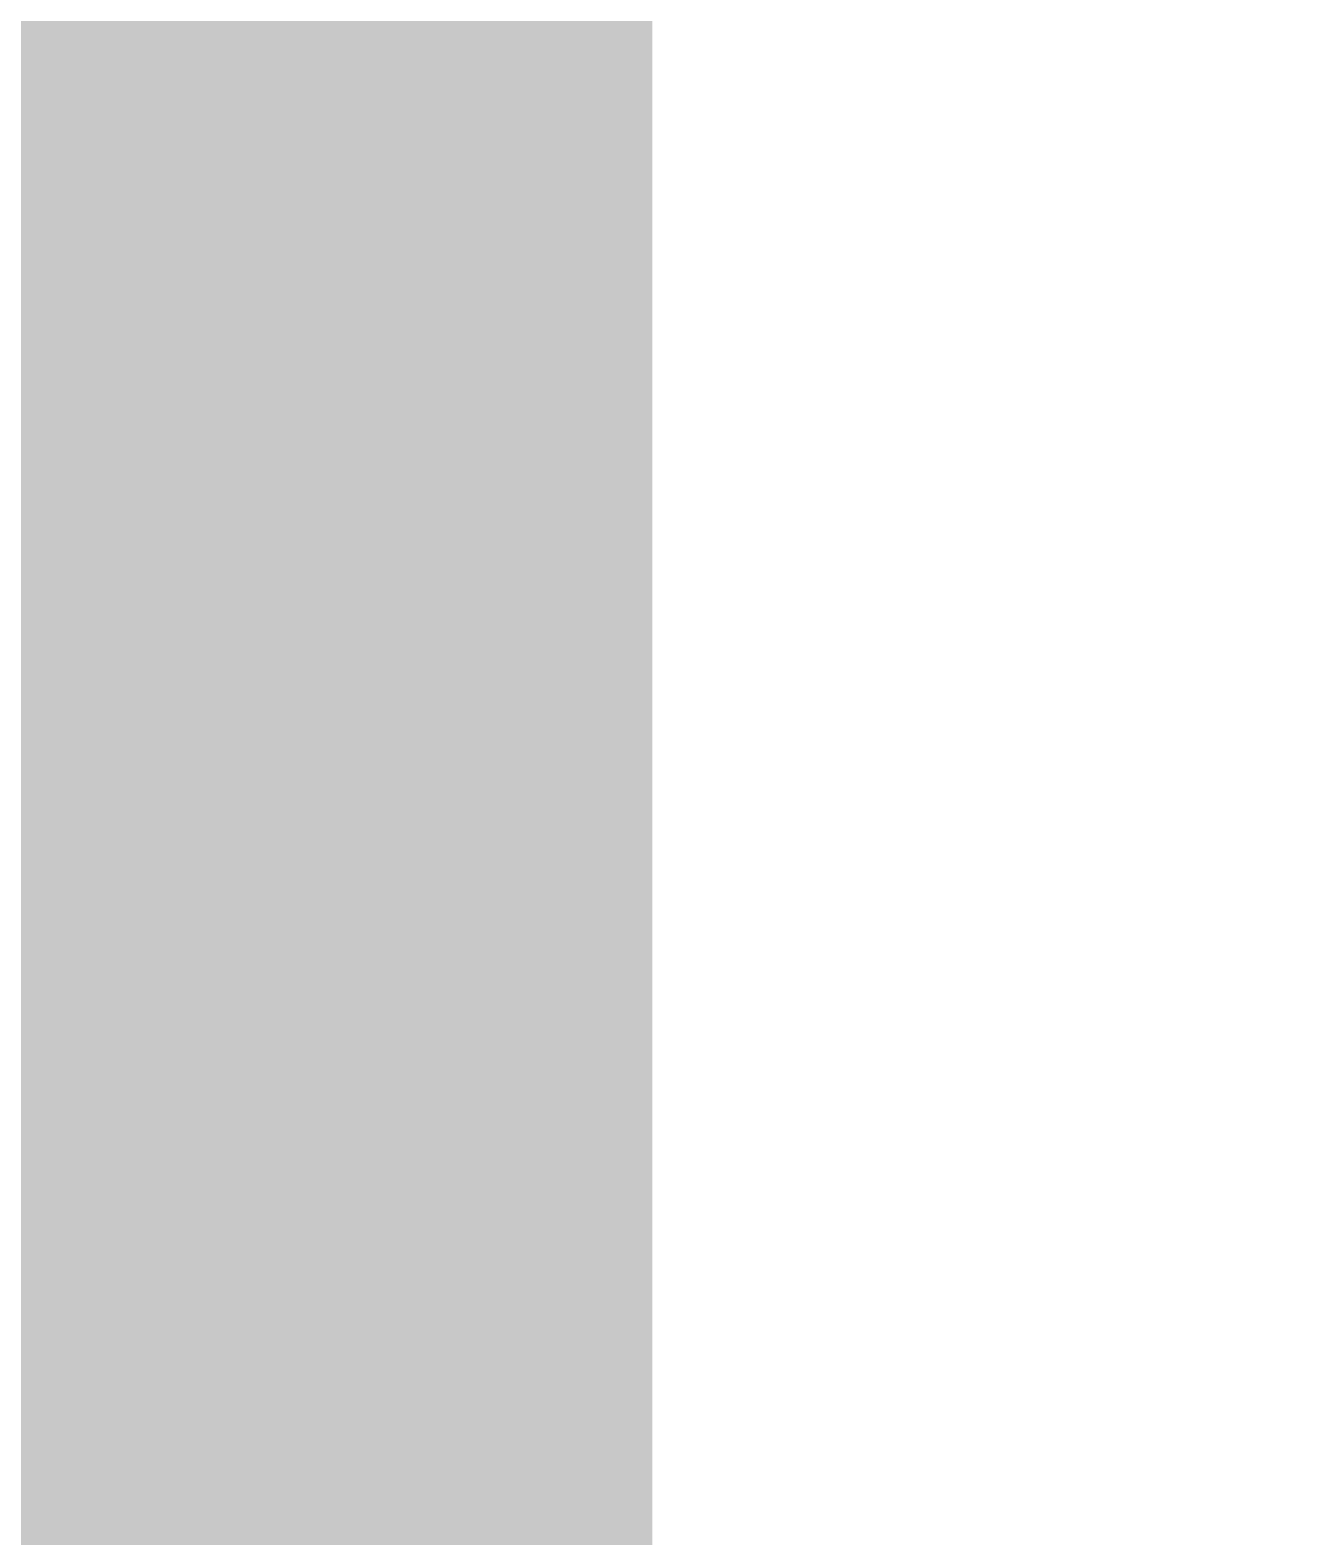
# Model space of a CAD drawing. Header units: millimetres. Extents: x 19458 to 19801, y 4351 to 4752.
# Drawn here: x 19590.04 to 19597.13, y 4509.7 to 4518.15 of the extents above; entities that cross this region are included whole.
import ezdxf

# ---------------------------------------------------------------- set-up
doc = ezdxf.new("R2010")
doc.units = ezdxf.units.MM
doc.layers.add('cotas', color=1, linetype='Continuous')
doc.layers.add('cotas @ 200', color=1, linetype='Continuous')
doc.styles.add('century gothic', font='GOTHIC.TTF')
doc.dimstyles.new('ANOTATIVE 100 SMCONSTRUCCIONES', dxfattribs={"dimscale": 0, "dimtxt": 0.18, "dimasz": 0.15, "dimexe": 0.18, "dimexo": 0.09, "dimgap": 0.1, "dimtad": 1, "dimzin": 0, "dimdsep": 46, "dimtxsty": 'century gothic', "dimblk1": 'FLECHA1', "dimblk2": 'FLECHA1', "dimsah": 1, "dimcen": 0.18, "dimdle": 0.075, "dimclrd": 1, "dimclre": 1, "dimclrt": 2, "dimaunit": 1, "dimadec": 0, "dimazin": 0, "dimtfac": 0.75, "dimtix": 1, "dimtmove": 2, "dimatfit": 3, "dimfxl": 0.09, "dimtvp": 1.5, "dimtfill": 1, "dimtolj": 1, "dimtzin": 0, "dimarcsym": 0})

# ---------------------------------------------------------------- blocks, each defined once
blk = doc.blocks.new('FLECHA1')
at = {"color": 4}
blk.add_line((-0.24618, -0.24808), (0.24808, 0.25), dxfattribs=at)
at = {"color": 1}
blk.add_line((-1, 0), (0.49616, 0), dxfattribs=at)
blk = doc.blocks.new('*D1597')
at = {"layer": 'cotas', "color": 1, "lineweight": -2, "transparency": 16777216}
for p, q in [((19614.326, 4580.8448), (19614.326, 4610.8448)), ((19597.9836, 4550.8448), (19578.326, 4550.8448)), ((19614.326, 4548.4298), (19614.326, 4550.8448)), ((19597.5339, 4548.4298), (19578.326, 4548.4298)), ((19614.326, 4518.4298), (19614.326, 4488.4298))]:
    blk.add_line(p, q, dxfattribs=at)
at = {"layer": 'Defpoints', "color": 0, "transparency": 16777216}
for p in [(19614.326, 4550.8448), (19615.9836, 4550.8448), (19615.5339, 4548.4298)]:
    blk.add_point(p, dxfattribs=at)
at = {"layer": 'cotas', "color": 1, "lineweight": -2, "transparency": 16777216, "xscale": 30, "yscale": 30, "zscale": 30}
for p, rotation in [((19614.326, 4550.8448), 270), ((19614.326, 4548.4298), 90)]:
    blk.add_blockref('FLECHA1', p, dxfattribs=dict(at, rotation=rotation))
at = {"layer": 'cotas', "color": 2, "transparency": 16777216, "insert": (19575.5307, 4549.6373), "char_height": 36, "attachment_point": 5, "rotation": 90, "style": 'century gothic', "bg_fill": 3, "box_fill_scale": 1.1, "bg_fill_color": 256, "bg_fill_true_color": 13158600, "bg_fill_transparency": 0}
blk.add_mtext('\\A1;2.42', dxfattribs=at)
blk = doc.blocks.new('*U1729')
at = {"layer": 'cotas @ 200'}
dim = blk.add_linear_dim(base=(19614.3260382735, 4550.8448237801), p1=(19615.5338597089, 4548.4298237801), p2=(19615.9836080801, 4550.8448237801), angle=90, dimstyle='ANOTATIVE 100 SMCONSTRUCCIONES', override={"dimscale": 200, "dimtix": 1, "dimtofl": 1, "dimtmove": 1, "dimatfit": 1}, dxfattribs=at)
dim.commit()
dim.dimension.update_dxf_attribs({"geometry": '*D1597', "text_midpoint": (19575.5306609792, 4549.6373237801)})

msp = doc.modelspace()

# ---------------------------------------------------------------- block references
at = {"layer": 'cotas'}
msp.add_blockref('*U1729', (0, 0), dxfattribs=at)

doc.saveas('drawing.dxf')
